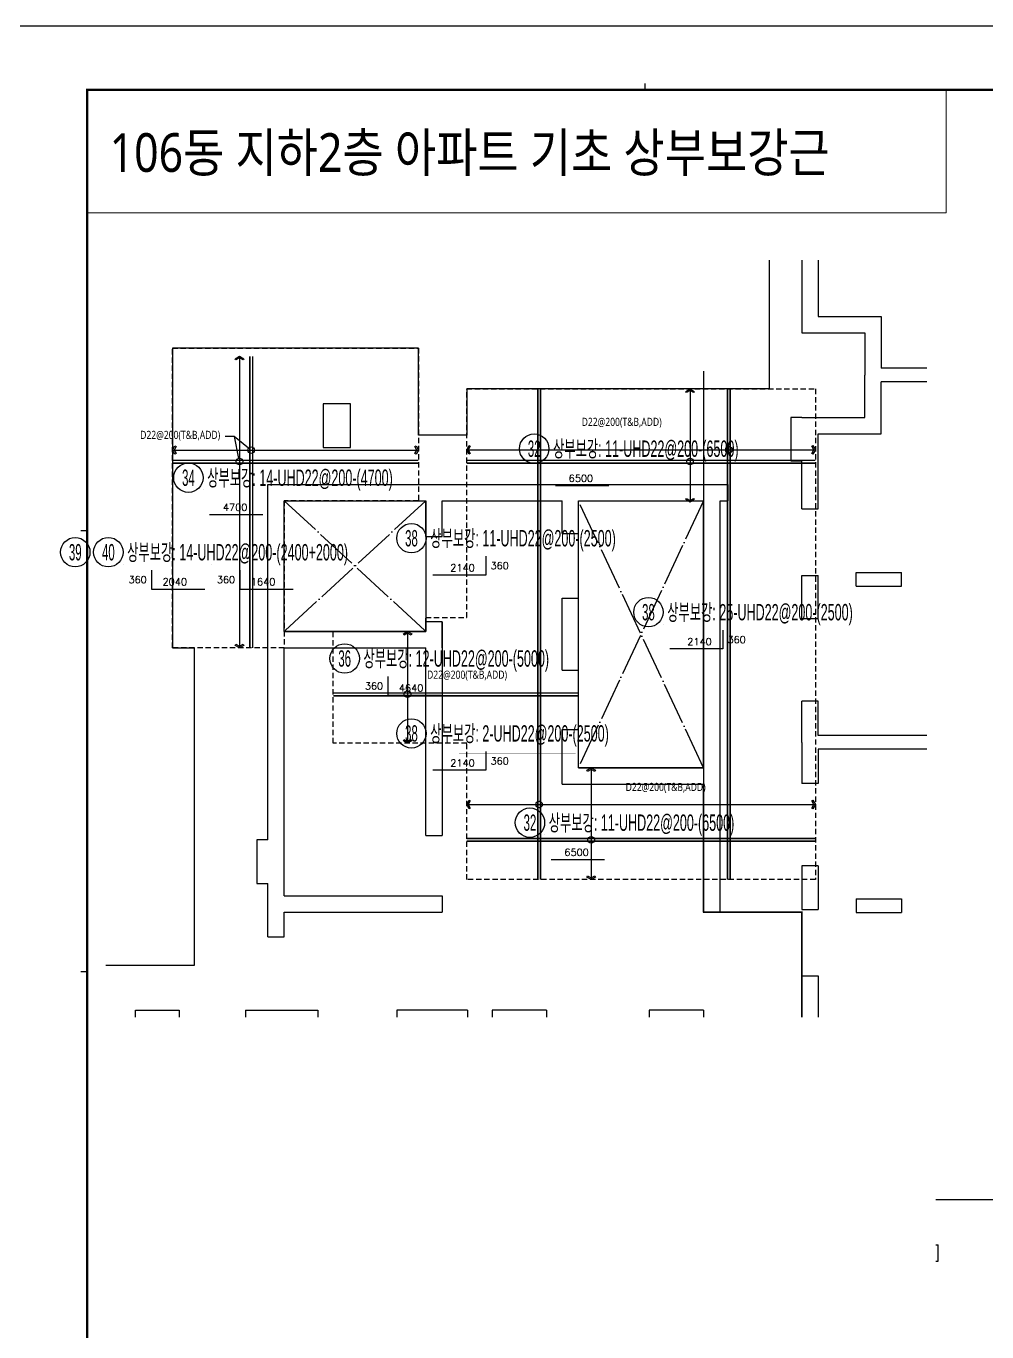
# Model space of a CAD drawing. Header units: millimetres. Extents: x 262481 to 2519995, y -394348 to 364571.
# Drawn here: x 517333 to 534969, y -172850 to -148891 of the extents above; entities that cross this region are included whole.
import ezdxf
from ezdxf.enums import TextEntityAlignment as Align
from ezdxf.xclip import XClip

# ---------------------------------------------------------------- set-up
doc = ezdxf.new("R2010")
doc.units = ezdxf.units.MM
doc.header["$LTSCALE"] = 65
doc.header["$XCLIPFRAME"] = 0
for name, pattern in [('HID', [2.5, 2, -0.5]), ('HID2', [7.5, 6, -1.5]), ('XS-기초$0$DDOT', [14, 12, -1, 0, -1]), ('XS-기초$0$HID', [2.3, 1.5, -0.8])]:
    doc.linetypes.add(name, pattern=pattern)
for name, color, linetype in [('BAR-B', 2, 'HID2'), ('DIM', 7, 'Continuous'), ('LEADER', 7, 'Continuous'), ('RP_TAG', 7, 'Continuous'), ('T', 1, 'Continuous'), ('XREBAR', 1, 'Continuous'), ('XS-기초$0$OPEN', 9, 'XS-기초$0$DDOT'), ('XS-기초$0$보강구간', 6, 'XS-기초$0$HID'), ('버림', 8, 'Continuous'), ('철근변경선', 1, 'HID')]:
    doc.layers.add(name, color=color, linetype=linetype)
doc.layers.add('XTITLE', color=22, linetype='Continuous', lineweight=0)
doc.styles.add('RPWK1', font='arial.ttf', dxfattribs={"bigfont": 'whgtxt.shx'})
doc.styles.add('RPWK2', font='romans.shx', dxfattribs={"bigfont": 'whgtxt.shx'})
doc.styles.add('돋움', font='malgun.ttf')
doc.styles.add('맑은고딕', font='malgun.ttf')

# ---------------------------------------------------------------- blocks, each defined once
blk = doc.blocks.new('xdfndgns')
at = {"color": 3, "linetype": 'ByBlock'}
blk.add_lwpolyline([(37475, 13090), (38160, 13090), (38160, 16090), (36725, 16090), (36725, 19830), (38160, 19830), (38160, 22830), (36725, 22830), (36725, 26780), (38160, 26780), (38160, 29780), (25595, 29780), (25595, 26780), (27385, 26780), (27385, 21075), (21835, 21075), (21835, 20225), (20950, 20225), (20950, 21825), (16435, 21825), (16435, 16325), (16835, 16325), (16835, 10500), (9200, 10500), (9200, 14825), (7100, 14825), (7100, 15575), (750, 15575), (750, 12575), (0, 12575), (0, 0), (3000, 0), (3000, 1785), (6250, 1785), (6250, 0), (9250, 0), (9250, 1785), (12290, 1785), (12290, 0), (15290, 0), (15290, 1785), (18330, 1785), (18330, 0), (21330, 0), (21330, 1785), (24535, 1785), (24535, 0), (27435, 0), (27435, -600), (38160, -600), (38160, 2400), (37075, 2400), (37075, 6350), (38160, 6350), (38160, 9350), (37475, 9350)], close=True, dxfattribs=at)
at = {"layer": 'DIM', "color": 5}
for p, q in [((27950, 28630), (27150, 28630)), ((27150, 28630), (27150, 28430)), ((27950, 28430), (27950, 28630)), ((36050, 28630), (35250, 28630)), ((35250, 28630), (35250, 28430)), ((36050, 28430), (36050, 28630)), ((26495, 28430), (27150, 28430)), ((26495, 28130), (26495, 28430)), ((27950, 28430), (35250, 28430)), ((36050, 28430), (37410, 28430)), ((37410, 28430), (37410, 28130)), ((27985, 28130), (26495, 28130)), ((27985, 28130), (27985, 27315)), ((28285, 28130), (28285, 27315)), ((28285, 28130), (32480, 28130)), ((32480, 28130), (32480, 24950)), ((32730, 28130), (32730, 24950)), ((32730, 28130), (35825, 28130)), ((35825, 28130), (35825, 26830)), ((36125, 28130), (36125, 26830)), ((36125, 28130), (37410, 28130)), ((28285, 27315), (27985, 27315)), ((36125, 26830), (35825, 26830)), ((28285, 25805), (27985, 25805)), ((27985, 25805), (27985, 25005)), ((28285, 25805), (28285, 25005)), ((28985, 25200), (29815, 25200)), ((28985, 25200), (28985, 24950)), ((29815, 25200), (29815, 24950)), ((35125, 25200), (33590, 25200)), ((33590, 25200), (33590, 24950)), ((35125, 25200), (35125, 24950)), ((35825, 25320), (35825, 24920)), ((36125, 25320), (35825, 25320)), ((36125, 25320), (36125, 24920)), ((27985, 25005), (28285, 25005)), ((28985, 24950), (29815, 24950)), ((32730, 24950), (32480, 24950)), ((35125, 24950), (33590, 24950)), ((36125, 24920), (35825, 24920)), ((27985, 23785), (28285, 23785)), ((27985, 23785), (27985, 22105)), ((28285, 23785), (28285, 22405)), ((35825, 22810), (35825, 21455)), ((36125, 22810), (35825, 22810)), ((36125, 22810), (36125, 21455)), ((28285, 22405), (29445, 22405)), ((29445, 22405), (29445, 21455)), ((27985, 22105), (29145, 22105)), ((29145, 22105), (29145, 21330)), ((29145, 20555), (29145, 21330)), ((35825, 21455), (29445, 21455)), ((36125, 21455), (37410, 21455)), ((37410, 21455), (37410, 21205)), ((35825, 21205), (29445, 21205)), ((29445, 20255), (29445, 21205)), ((35825, 19850), (35825, 21205)), ((36125, 20650), (36125, 21205)), ((36125, 21205), (37410, 21205)), ((19700, 20800), (19200, 20800)), ((19200, 20800), (19200, 20000)), ((19700, 20000), (19700, 20800)), ((36625, 20650), (36125, 20650)), ((36625, 20150), (36625, 20650)), ((27985, 20555), (27785, 20555)), ((27785, 20555), (27785, 19755)), ((27985, 20555), (29145, 20555)), ((28285, 18875), (28285, 20255)), ((28285, 20255), (29445, 20255)), ((36125, 19850), (36125, 20150)), ((36125, 20150), (36625, 20150)), ((19200, 20000), (19700, 20000)), ((27785, 19755), (27985, 19755)), ((27985, 18875), (27985, 19755)), ((36125, 19850), (35825, 19850)), ((18185, 19325), (26635, 19325)), ((18185, 12800), (18185, 19325)), ((26635, 19025), (26635, 19325)), ((18485, 16625), (18485, 19025)), ((18485, 19025), (21085, 19025)), ((21085, 18370), (21085, 19025)), ((21385, 19025), (23585, 19025)), ((21385, 18370), (21385, 19025)), ((23585, 18425), (23585, 19025)), ((23885, 19025), (26185, 19025)), ((23885, 18425), (23885, 19025)), ((26185, 14125), (26185, 19025)), ((26485, 11475), (26485, 19025)), ((26485, 19025), (26635, 19025)), ((27985, 18875), (28285, 18875)), ((21085, 18370), (21385, 18370)), ((23585, 18425), (23885, 18425)), ((35825, 17340), (35825, 17740)), ((36125, 17740), (35825, 17740)), ((36125, 17340), (36125, 17740)), ((27985, 17655), (28285, 17655)), ((27985, 16855), (27985, 17655)), ((28285, 16855), (28285, 17655)), ((28985, 17710), (29815, 17710)), ((28985, 17460), (28985, 17710)), ((29815, 17460), (29815, 17710)), ((32480, 14715), (32480, 17710)), ((32730, 17710), (32480, 17710)), ((32730, 14715), (32730, 17710)), ((35125, 17710), (33590, 17710)), ((33590, 17460), (33590, 17710)), ((35125, 17460), (35125, 17710)), ((28985, 17460), (29815, 17460)), ((35125, 17460), (33590, 17460)), ((36125, 17340), (35825, 17340)), ((23585, 15915), (23585, 17235)), ((23585, 17235), (23885, 17235)), ((23885, 15915), (23885, 17235)), ((21085, 16625), (21085, 16800)), ((21385, 16800), (21085, 16800)), ((21385, 16800), (21385, 12885)), ((21385, 16325), (21385, 16800)), ((28285, 16855), (27985, 16855)), ((18485, 16625), (21085, 16625)), ((18485, 11775), (18485, 16325)), ((18485, 16325), (21085, 16325)), ((21085, 12885), (21085, 16325)), ((23585, 15915), (23885, 15915)), ((36125, 15830), (35825, 15830)), ((35825, 14715), (35825, 15830)), ((36125, 14715), (36125, 15830)), ((2034, 15575), (1283, 14741)), ((2371, 15575), (2005, 15168)), ((28285, 15345), (27985, 15345)), ((27985, 14590), (27985, 15345)), ((28285, 14715), (28285, 15345)), ((2190, 15001), (2005, 15168)), ((1655, 14407), (2190, 15001)), ((1283, 14741), (1655, 14407)), ((23585, 13825), (23585, 14825)), ((23585, 14825), (23885, 14825)), ((23885, 14125), (23885, 14825)), ((32480, 14715), (28285, 14715)), ((35825, 14715), (32730, 14715)), ((36125, 14715), (37410, 14715)), ((37410, 14715), (37410, 14465)), ((27985, 14590), (27985, 13835)), ((32480, 14465), (28285, 14465)), ((28285, 14465), (28285, 13835)), ((32480, 14465), (32480, 11470)), ((35825, 14465), (32730, 14465)), ((32730, 14465), (32730, 11470)), ((35825, 14465), (35825, 13350)), ((36125, 14465), (36125, 13350)), ((36125, 14465), (37410, 14465)), ((1350, 14225), (1350, 750)), ((8600, 14225), (1350, 14225)), ((8600, 14225), (8600, 11025)), ((6200, 13925), (1650, 13925)), ((1650, 13925), (1650, 11325)), ((6200, 13925), (6200, 12435)), ((8300, 13925), (6500, 13925)), ((6500, 13925), (6500, 12435)), ((8300, 13925), (8300, 11025)), ((23885, 14125), (26185, 14125)), ((23585, 13825), (26185, 13825)), ((26185, 11475), (26185, 13825)), ((28285, 13835), (27985, 13835)), ((36125, 13350), (35825, 13350)), ((18185, 12800), (17985, 12800)), ((17985, 12800), (17985, 12000)), ((21085, 12885), (21385, 12885)), ((35825, 12650), (35825, 12150)), ((36625, 12650), (35825, 12650)), ((36625, 12150), (36625, 12650)), ((6200, 12435), (6500, 12435)), ((28285, 12325), (27985, 12325)), ((27985, 12325), (27985, 11525)), ((28285, 12325), (28285, 11525)), ((17985, 12000), (18185, 12000)), ((18185, 11025), (18185, 12000)), ((35825, 12150), (36625, 12150)), ((18485, 11775), (21385, 11775)), ((21385, 11775), (21385, 11475)), ((35825, 11840), (35825, 11440)), ((36125, 11840), (35825, 11840)), ((36125, 11840), (36125, 11440)), ((27985, 11525), (28285, 11525)), ((28985, 11720), (29815, 11720)), ((28985, 11720), (28985, 11470)), ((29815, 11720), (29815, 11470)), ((35125, 11720), (33590, 11720)), ((33590, 11720), (33590, 11470)), ((35125, 11720), (35125, 11470)), ((7190, 11325), (1650, 11325)), ((7190, 11325), (7190, 11025)), ((18485, 11025), (18485, 11475)), ((18485, 11475), (21385, 11475)), ((26185, 11475), (26485, 11475)), ((28985, 11470), (29815, 11470)), ((32730, 11470), (32480, 11470)), ((35125, 11470), (33590, 11470)), ((36125, 11440), (35825, 11440)), ((7190, 11025), (1650, 11025)), ((1650, 11025), (1650, 9675)), ((6200, 11025), (6500, 11025)), ((8300, 11025), (8600, 11025)), ((18185, 11025), (18485, 11025)), ((27985, 10305), (28285, 10305)), ((27985, 10305), (27985, 8625)), ((28285, 10305), (28285, 8925)), ((1650, 9675), (2465, 9675)), ((2465, 9375), (2465, 9675)), ((3675, 9375), (3675, 9675)), ((3675, 9675), (4475, 9675)), ((4475, 9675), (4475, 9375)), ((5695, 9675), (5695, 9375)), ((5695, 9675), (7025, 9675)), ((7025, 9675), (7025, 8255)), ((9805, 9675), (8475, 9675)), ((8475, 9675), (8475, 8255)), ((9805, 9675), (9805, 9375)), ((11025, 9675), (11025, 9375)), ((11825, 9675), (11025, 9675)), ((11825, 9375), (11825, 9675)), ((13035, 9375), (13035, 9675)), ((13790, 9675), (13035, 9675)), ((13790, 9675), (14545, 9675)), ((14545, 9375), (14545, 9675)), ((15755, 9375), (15755, 9675)), ((15755, 9675), (16555, 9675)), ((16555, 9675), (16555, 9375)), ((17775, 9675), (17775, 9375)), ((17775, 9675), (19105, 9675)), ((19105, 9675), (19105, 8255)), ((21850, 9675), (20555, 9675)), ((20555, 9675), (20555, 8255)), ((21850, 9675), (21850, 9375)), ((23300, 9675), (22300, 9675)), ((22300, 9675), (22300, 8675)), ((23300, 9675), (23300, 8675)), ((26185, 9675), (25185, 9675)), ((25185, 9675), (25185, 8675)), ((26185, 9675), (26185, 750)), ((1650, 9375), (2465, 9375)), ((1650, 9375), (1650, 5455)), ((3675, 9375), (4475, 9375)), ((5695, 9375), (6725, 9375)), ((6725, 9375), (6725, 7955)), ((9805, 9375), (8775, 9375)), ((8775, 9375), (8775, 7955)), ((11825, 9375), (11025, 9375)), ((13665, 9375), (13035, 9375)), ((13665, 5455), (13665, 9375)), ((13915, 5455), (13915, 9375)), ((13915, 9375), (14545, 9375)), ((15755, 9375), (16555, 9375)), ((17775, 9375), (18805, 9375)), ((18805, 9375), (18805, 7955)), ((21850, 9375), (20855, 9375)), ((20855, 9375), (20855, 7955)), ((35825, 9330), (35825, 7975)), ((36125, 9330), (35825, 9330)), ((36125, 9330), (36125, 7975)), ((28285, 8925), (29445, 8925)), ((29445, 8925), (29445, 7975)), ((4280, 8675), (4280, 8045)), ((4280, 8675), (4530, 8675)), ((4530, 8675), (4530, 8045)), ((10970, 8675), (10970, 8045)), ((11220, 8675), (10970, 8675)), ((11220, 8675), (11220, 8045)), ((16360, 8675), (16360, 8045)), ((16360, 8675), (16610, 8675)), ((16610, 8675), (16610, 8045)), ((23300, 8675), (22300, 8675)), ((25885, 8675), (25185, 8675)), ((25885, 8675), (25885, 5455)), ((27985, 8625), (29145, 8625)), ((29145, 8625), (29145, 7850)), ((7025, 8255), (7750, 8255)), ((8475, 8255), (7750, 8255)), ((19105, 8255), (19830, 8255)), ((20555, 8255), (19830, 8255)), ((4280, 8045), (4530, 8045)), ((6725, 7955), (7625, 7955)), ((7625, 5455), (7625, 7955)), ((7875, 5455), (7875, 7955)), ((8775, 7955), (7875, 7955)), ((11220, 8045), (10970, 8045)), ((16360, 8045), (16610, 8045)), ((18805, 7955), (19705, 7955)), ((19705, 5455), (19705, 7955)), ((20855, 7955), (19955, 7955)), ((19955, 5455), (19955, 7955)), ((35825, 7975), (29445, 7975)), ((36125, 7975), (37410, 7975)), ((37410, 7975), (37410, 7725)), ((29145, 7075), (29145, 7850)), ((29445, 6775), (29445, 7725)), ((35825, 7725), (29445, 7725)), ((35825, 6370), (35825, 7725)), ((36125, 6370), (36125, 7725)), ((36125, 7725), (37410, 7725)), ((27985, 5395), (27985, 7075)), ((27985, 7075), (29145, 7075)), ((28285, 5395), (28285, 6775)), ((28285, 6775), (29445, 6775)), ((36125, 6370), (35825, 6370)), ((1650, 5455), (2350, 5455)), ((2350, 5455), (2350, 4455)), ((4330, 5455), (5330, 5455)), ((4330, 5455), (4330, 4455)), ((5330, 5455), (5330, 4455)), ((7250, 5455), (7625, 5455)), ((7250, 5455), (7250, 4455)), ((7875, 5455), (8250, 5455)), ((8250, 5455), (8250, 4455)), ((11170, 5455), (10170, 5455)), ((10170, 5455), (10170, 4455)), ((11170, 5455), (11170, 4455)), ((13665, 5455), (13290, 5455)), ((13290, 5455), (13290, 4455)), ((14290, 5455), (13915, 5455)), ((14290, 5455), (14290, 4455)), ((16410, 5455), (17410, 5455)), ((16410, 5455), (16410, 4455)), ((17410, 5455), (17410, 4455)), ((19330, 5455), (19705, 5455)), ((19330, 5455), (19330, 4455)), ((19955, 5455), (20330, 5455)), ((20330, 5455), (20330, 4455)), ((22300, 5455), (23300, 5455)), ((22300, 5455), (22300, 4455)), ((23300, 5455), (23300, 4455)), ((25185, 5455), (25885, 5455)), ((25185, 5455), (25185, 4455)), ((27985, 5395), (28285, 5395)), ((36625, 4650), (35825, 4650)), ((35825, 4650), (35825, 4150)), ((36625, 4150), (36625, 4650)), ((1650, 4455), (1650, 3035)), ((1650, 4455), (2350, 4455)), ((4330, 4455), (5330, 4455)), ((7250, 4455), (8250, 4455)), ((11170, 4455), (10170, 4455)), ((14290, 4455), (13290, 4455)), ((16410, 4455), (17410, 4455)), ((19330, 4455), (20330, 4455)), ((23300, 4455), (22300, 4455)), ((25885, 4455), (25185, 4455)), ((25885, 4455), (25885, 3035)), ((27985, 4175), (28285, 4175)), ((27985, 3375), (27985, 4175)), ((28285, 3375), (28285, 4175)), ((28985, 4230), (29815, 4230)), ((28985, 3980), (28985, 4230)), ((29815, 3980), (29815, 4230)), ((32480, 1050), (32480, 4230)), ((32730, 4230), (32480, 4230)), ((32730, 1050), (32730, 4230)), ((35125, 4230), (33590, 4230)), ((33590, 3980), (33590, 4230)), ((35125, 3980), (35125, 4230)), ((35825, 3860), (35825, 4150)), ((36125, 3860), (36125, 4150)), ((36125, 4150), (36625, 4150)), ((28985, 3980), (29815, 3980)), ((35125, 3980), (33590, 3980)), ((36125, 3860), (35825, 3860)), ((28285, 3375), (27985, 3375)), ((1650, 3035), (2350, 3035)), ((2350, 3035), (2350, 2035)), ((4330, 3035), (5330, 3035)), ((4330, 3035), (4330, 2035)), ((5330, 3035), (5330, 2035)), ((7250, 3035), (8250, 3035)), ((7250, 3035), (7250, 2035)), ((8250, 3035), (8250, 2035)), ((11170, 3035), (10170, 3035)), ((10170, 3035), (10170, 2035)), ((11170, 3035), (11170, 2035)), ((14290, 3035), (13290, 3035)), ((13290, 3035), (13290, 2035)), ((14290, 3035), (14290, 2035)), ((16410, 3035), (17410, 3035)), ((16410, 3035), (16410, 2035)), ((17410, 3035), (17410, 2035)), ((19330, 3035), (20330, 3035)), ((19330, 3035), (19330, 2035)), ((20330, 3035), (20330, 2035)), ((23300, 3035), (22300, 3035)), ((22300, 3035), (22300, 2035)), ((23300, 3035), (23300, 2035)), ((25185, 3035), (25185, 2035)), ((25885, 3035), (25185, 3035)), ((36125, 2350), (35825, 2350)), ((35825, 1050), (35825, 2350)), ((36125, 1050), (36125, 2350)), ((1650, 2035), (1650, 750)), ((1650, 2035), (2350, 2035)), ((4330, 2035), (5330, 2035)), ((7250, 2035), (7625, 2035)), ((7625, 2035), (7625, 750)), ((7875, 2035), (7875, 750)), ((7875, 2035), (8250, 2035)), ((11170, 2035), (10170, 2035)), ((13665, 2035), (13290, 2035)), ((13665, 2035), (13665, 750)), ((13915, 2035), (13915, 750)), ((14290, 2035), (13915, 2035)), ((16410, 2035), (17410, 2035)), ((19330, 2035), (19705, 2035)), ((19705, 2035), (19705, 750)), ((19955, 2035), (19955, 750)), ((19955, 2035), (20330, 2035)), ((23300, 2035), (22300, 2035)), ((25885, 2035), (25185, 2035)), ((25885, 750), (25885, 2035)), ((28285, 1865), (27985, 1865)), ((27985, 750), (27985, 1865)), ((28285, 1050), (28285, 1865)), ((27800, 1050), (27300, 1050)), ((27300, 1050), (27300, 250)), ((27800, 250), (27800, 1050)), ((28285, 1050), (32480, 1050)), ((32730, 1050), (35825, 1050)), ((36125, 1050), (37410, 1050)), ((37410, 750), (37410, 1050)), ((1350, 750), (1650, 750)), ((7625, 750), (7875, 750)), ((13915, 750), (13665, 750)), ((19705, 750), (19955, 750)), ((26185, 750), (25885, 750)), ((27985, 750), (35100, 750)), ((35100, 750), (35100, 550)), ((35900, 750), (37410, 750)), ((35900, 550), (35900, 750)), ((35100, 550), (35900, 550)), ((27300, 250), (27800, 250))]:
    blk.add_line(p, q, dxfattribs=at)
at = {"layer": 'XS-기초$0$OPEN', "color": 1}
for p, q in [((21085, 19025), (18485, 16625)), ((18485, 19025), (21085, 16625)), ((26185, 19025), (23885, 14125)), ((26185, 14125), (23885, 19025))]:
    blk.add_line(p, q, dxfattribs=at)
at = {"layer": 'XS-기초$0$OPEN', "color": 1, "linetype": 'ByBlock'}
for points in [[(18485, 19025), (21085, 19025), (21085, 16625), (18485, 16625)], [(23885, 19025), (26185, 19025), (26185, 14125), (23885, 14125)]]:
    blk.add_lwpolyline(points, close=True, dxfattribs=at)
at = {"layer": '철근변경선', "linetype": 'ByBlock', "ltscale": 2, "const_width": 30}
blk.add_lwpolyline([(27985, -1437), (27985, 11475), (26185, 11475), (26185, 21404)], dxfattribs=at)
blk = doc.blocks.new('dhs_sheet2e')
at = {"color": 7}
for p, q in [((20500.6, 57331.7), (20500.6, 57531.5)), ((2996.4, 43498.2), (2796.7, 43498.2)), ((2996.4, 29664.7), (2796.7, 29664.7))]:
    blk.add_line(p, q, dxfattribs=at)
blk.add_lwpolyline([(84000, 0), (84000, 59329.4), (0, 59329.4), (0, 0)], close=True, dxfattribs=at)
at = {"color": 30, "const_width": 64.9}
blk.add_lwpolyline([(81003.6, 57331.7), (2996.4, 57331.7), (2996.4, 1997.6), (81003.6, 1997.6)], close=True, dxfattribs=at)
blk = doc.blocks.new('*U2485', base_point=(523451.0347, -160494.5274))
at = {"layer": 'RP_TAG', "color": 0, "linetype": 'Continuous', "ltscale": 100}
blk.add_circle((523181.0347, -160494.5274), 270, dxfattribs=at)
at = {"layer": 'RP_TAG', "color": 0, "linetype": 'Continuous', "ltscale": 100, "style": 'RPWK1', "width": 0.5}
blk.add_text('36', height=300, dxfattribs=at).set_placement((523181.0347, -160494.5274), align=Align.MIDDLE_CENTER)
at = {"layer": 'RP_TAG', "color": 0, "linetype": 'Continuous', "ltscale": 100, "style": 'RPWK1', "width": 0.55}
blk.add_text('상부보강: 12-UHD22@200-(5000)', height=300, dxfattribs=at).set_placement((523526.0347, -160494.5274), align=Align.MIDDLE_LEFT)
blk = doc.blocks.new('*U2486', base_point=(519112.9615, -158544.5274))
at = {"layer": 'RP_TAG', "color": 0, "linetype": 'Continuous', "ltscale": 100}
for centre in [(518235.4615, -158544.5274), (518842.9615, -158544.5274)]:
    blk.add_circle(centre, 270, dxfattribs=at)
at = {"layer": 'RP_TAG', "color": 0, "linetype": 'Continuous', "ltscale": 100, "style": 'RPWK1', "width": 0.55}
blk.add_text('상부보강: 14-UHD22@200-(2400+2000)', height=300, dxfattribs=at).set_placement((519187.9615, -158544.5274), align=Align.MIDDLE_LEFT)
at = {"layer": 'RP_TAG', "color": 0, "linetype": 'Continuous', "ltscale": 100, "style": 'RPWK1', "width": 0.5}
for s, p in [('39', (518235.4615, -158544.5274)), ('40', (518842.9615, -158544.5274))]:
    blk.add_text(s, height=300, dxfattribs=at).set_placement(p, align=Align.MIDDLE_CENTER)
blk = doc.blocks.new('*U2487', base_point=(529026.2651, -159644.5274))
at = {"layer": 'RP_TAG', "color": 0, "linetype": 'Continuous', "ltscale": 100}
blk.add_circle((528756.2651, -159644.5274), 270, dxfattribs=at)
at = {"layer": 'RP_TAG', "color": 0, "linetype": 'Continuous', "ltscale": 100, "style": 'RPWK1', "width": 0.5}
blk.add_text('38', height=300, dxfattribs=at).set_placement((528756.2651, -159644.5274), align=Align.MIDDLE_CENTER)
at = {"layer": 'RP_TAG', "color": 0, "linetype": 'Continuous', "ltscale": 100, "style": 'RPWK1', "width": 0.55}
blk.add_text('상부보강: 25-UHD22@200-(2500)', height=300, dxfattribs=at).set_placement((529101.2651, -159644.5274), align=Align.MIDDLE_LEFT)
blk = doc.blocks.new('*U2488', base_point=(524676.2651, -158287.5624))
at = {"layer": 'RP_TAG', "color": 0, "linetype": 'Continuous', "ltscale": 100}
blk.add_circle((524406.2651, -158287.5624), 270, dxfattribs=at)
at = {"layer": 'RP_TAG', "color": 0, "linetype": 'Continuous', "ltscale": 100, "style": 'RPWK1', "width": 0.55}
blk.add_text('상부보강: 11-UHD22@200-(2500)', height=300, dxfattribs=at).set_placement((524751.2651, -158287.5624), align=Align.MIDDLE_LEFT)
at = {"layer": 'RP_TAG', "color": 0, "linetype": 'Continuous', "ltscale": 100, "style": 'RPWK1', "width": 0.5}
blk.add_text('38', height=300, dxfattribs=at).set_placement((524406.2651, -158287.5624), align=Align.MIDDLE_CENTER)
blk = doc.blocks.new('*U2489', base_point=(524676.2651, -161869.1989))
at = {"layer": 'RP_TAG', "color": 0, "linetype": 'Continuous', "ltscale": 100}
blk.add_circle((524406.2651, -161869.1989), 270, dxfattribs=at)
at = {"layer": 'RP_TAG', "color": 0, "linetype": 'Continuous', "ltscale": 100, "style": 'RPWK1', "width": 0.5}
blk.add_text('38', height=300, dxfattribs=at).set_placement((524406.2651, -161869.1989), align=Align.MIDDLE_CENTER)
at = {"layer": 'RP_TAG', "color": 0, "linetype": 'Continuous', "ltscale": 100, "style": 'RPWK1', "width": 0.55}
blk.add_text('상부보강: 2-UHD22@200-(2500)', height=300, dxfattribs=at).set_placement((524751.2651, -161869.1989), align=Align.MIDDLE_LEFT)
blk = doc.blocks.new('*U2493', base_point=(526851.2651, -163506.3268))
at = {"layer": 'RP_TAG', "color": 0, "linetype": 'Continuous', "ltscale": 100}
blk.add_circle((526581.2651, -163506.3268), 270, dxfattribs=at)
at = {"layer": 'RP_TAG', "color": 0, "linetype": 'Continuous', "ltscale": 100, "style": 'RPWK1', "width": 0.5}
blk.add_text('32', height=300, dxfattribs=at).set_placement((526581.2651, -163506.3268), align=Align.MIDDLE_CENTER)
at = {"layer": 'RP_TAG', "color": 0, "linetype": 'Continuous', "ltscale": 100, "style": 'RPWK1', "width": 0.55}
blk.add_text('상부보강: 11-UHD22@200-(6500)', height=300, dxfattribs=at).set_placement((526926.2651, -163506.3268), align=Align.MIDDLE_LEFT)
blk = doc.blocks.new('*U2494', base_point=(526929.8365, -156644.5274))
at = {"layer": 'RP_TAG', "color": 0, "linetype": 'Continuous', "ltscale": 100}
blk.add_circle((526659.8365, -156644.5274), 270, dxfattribs=at)
at = {"layer": 'RP_TAG', "color": 0, "linetype": 'Continuous', "ltscale": 100, "style": 'RPWK1', "width": 0.5}
blk.add_text('32', height=300, dxfattribs=at).set_placement((526659.8365, -156644.5274), align=Align.MIDDLE_CENTER)
at = {"layer": 'RP_TAG', "color": 0, "linetype": 'Continuous', "ltscale": 100, "style": 'RPWK1', "width": 0.55}
blk.add_text('상부보강: 11-UHD22@200-(6500)', height=300, dxfattribs=at).set_placement((527004.8365, -156644.5274), align=Align.MIDDLE_LEFT)
blk = doc.blocks.new('*U2495', base_point=(520582.4278, -157177.2511))
at = {"layer": 'RP_TAG', "color": 0, "linetype": 'Continuous', "ltscale": 100}
blk.add_circle((520312.4278, -157177.2511), 270, dxfattribs=at)
at = {"layer": 'RP_TAG', "color": 0, "linetype": 'Continuous', "ltscale": 100, "style": 'RPWK1', "width": 0.5}
blk.add_text('34', height=300, dxfattribs=at).set_placement((520312.4278, -157177.2511), align=Align.MIDDLE_CENTER)
at = {"layer": 'RP_TAG', "color": 0, "linetype": 'Continuous', "ltscale": 100, "style": 'RPWK1', "width": 0.55}
blk.add_text('상부보강: 14-UHD22@200-(4700)', height=300, dxfattribs=at).set_placement((520657.4278, -157177.2511), align=Align.MIDDLE_LEFT)

msp = doc.modelspace()

# ---------------------------------------------------------------- linework, layer by layer
for points in [[(521152.8, -156419.8), (520984.7, -156419.8)], [(521418.3, -156633.1), (521152.8, -156419.8), (521232.5, -156823.5)]]:
    msp.add_lwpolyline(points)
at = {"color": 9}
msp.add_lwpolyline([(527470.3, -157599.5), (529770.3, -157599.5), (529770.3, -162499.5), (527470.3, -162499.5)], close=True, dxfattribs=at)
at = {"layer": 'BAR-B', "linetype": 'ByBlock', "const_width": 30}
for points in [[(521442.4, -154949.5), (521442.4, -160299.5)], [(526725.3, -155549.5), (526725.3, -164549.5)], [(530207.3, -155549.5), (530207.3, -164549.5)], [(524535.3, -156908), (520037.3, -156908)], [(531820.3, -156908), (525420.3, -156908)], [(527470.3, -161176.9), (522969.8, -161176.9)], [(531820.3, -163848.6), (525420.3, -163848.6)]]:
    msp.add_lwpolyline(points, dxfattribs=at)
at = {"layer": 'BAR-B', "const_width": 30}
for points in [[(521491.8, -154949.5), (521491.8, -160299.5)], [(526774.7, -155549.5), (526774.7, -164549.5)], [(530256.7, -155549.5), (530256.7, -164549.5)], [(524535.3, -156858.6), (520037.3, -156858.6)], [(531820.3, -156858.6), (525420.3, -156858.6)], [(527470.3, -161127.5), (522969.8, -161127.5)], [(531820.3, -163799.2), (525420.3, -163799.2)]]:
    msp.add_lwpolyline(points, dxfattribs=at)
at = {"layer": 'LEADER'}
for points in [[(521249.2, -154949.5), (521327.2, -154994.1), (521314.8, -155015.8), (521249.2, -154978.3), (521183.6, -155015.8), (521171, -154994.2), (521249.2, -154949.5), (521249.2, -160299.5), (521171, -160254.9), (521183.6, -160233.3), (521249.2, -160270.7), (521314.8, -160233.3), (521327.2, -160255), (521249.2, -160299.5)], [(529520.9, -155549.5), (529598.9, -155594.1), (529586.5, -155615.8), (529520.9, -155578.3), (529455.4, -155615.8), (529442.8, -155594.2), (529520.9, -155549.5), (529520.9, -157624.5), (529442.8, -157579.9), (529455.4, -157558.3), (529520.9, -157595.7), (529586.5, -157558.3), (529598.9, -157580), (529520.9, -157624.5)], [(520020.3, -156670), (520064.9, -156592.1), (520086.6, -156604.5), (520049.1, -156670), (520086.6, -156735.6), (520065, -156748.2), (520020.3, -156670), (524535.3, -156670), (524490.7, -156748.2), (524469, -156735.6), (524506.5, -156670), (524469, -156604.5), (524490.7, -156592.1), (524535.3, -156670)], [(525420.3, -156665.8), (525464.9, -156587.8), (525486.6, -156600.2), (525449.1, -156665.8), (525486.6, -156731.3), (525465, -156743.9), (525420.3, -156665.8), (531820.3, -156665.8), (531775.7, -156743.9), (531754, -156731.3), (531791.5, -156665.8), (531754, -156600.2), (531775.7, -156587.8), (531820.3, -156665.8)], [(524336.2, -159999.5), (524414.1, -160044.1), (524401.7, -160065.8), (524336.2, -160028.3), (524270.6, -160065.8), (524258, -160044.2), (524336.2, -159999.5), (524336.2, -162049.5), (524258, -162004.9), (524270.6, -161983.3), (524336.2, -162020.7), (524401.7, -161983.3), (524414.1, -162005), (524336.2, -162049.5)], [(527705.7, -162499.5), (527783.7, -162544.1), (527771.3, -162565.8), (527705.7, -162528.3), (527640.1, -162565.8), (527627.6, -162544.2), (527705.7, -162499.5), (527705.7, -164549.5), (527627.6, -164504.9), (527640.1, -164483.3), (527705.7, -164520.7), (527771.3, -164483.3), (527783.7, -164505), (527705.7, -164549.5)], [(525420.3, -163172.2), (525464.9, -163094.2), (525486.6, -163106.6), (525449.1, -163172.2), (525486.6, -163237.7), (525465, -163250.3), (525420.3, -163172.2), (531820.3, -163172.2), (531775.7, -163250.3), (531754, -163237.7), (531791.5, -163172.2), (531754, -163106.6), (531775.7, -163094.2), (531820.3, -163172.2)]]:
    msp.add_lwpolyline(points, dxfattribs=at)
for centre in [(521465.1, -156670.7), (530230, -156666.4), (521248.5, -156881.3), (529520.3, -156881.3), (524335.5, -161150.2), (526748, -163172.8), (527705.1, -163821.9)]:
    msp.add_circle(centre, 60, dxfattribs=at)
at = {"layer": 'RP_TAG', "color": 250, "linetype": 'Continuous', "ltscale": 100}
for p, q in [((526929.8, -156869.5), (526929.8, -156869.5)), ((520582.4, -157402.3), (520582.4, -157402.3)), ((524676.3, -158512.6), (524676.3, -158512.6)), ((519113, -158769.5), (519113, -158769.5)), ((520734.2, -158769.5), (520734.2, -158769.5)), ((529026.3, -159869.5), (529026.3, -159869.5)), ((523451, -160719.5), (523451, -160719.5)), ((524676.3, -162094.2), (524676.3, -162094.2)), ((526851.3, -163731.3), (526851.3, -163731.3))]:
    msp.add_line(p, q, dxfattribs=at)
at = {"layer": 'RP_TAG', "color": 1, "linetype": 'Continuous', "ltscale": 100}
for points in [[(527049.8, -157319.5), (528027.5, -157319.5)], [(520702.4, -157852.3), (521680.1, -157852.3)], [(525773.8, -158616.3), (525773.8, -158962.6), (524796.3, -158962.6)], [(519633.6, -158873.3), (519633.6, -159219.5), (520611.2, -159219.5)], [(521254.8, -158873.3), (521254.8, -159219.5), (522232.3, -159219.5)], [(530123.8, -159973.3), (530123.8, -160319.5), (529146.3, -160319.5)], [(523971.7, -160823.3), (523971.7, -161169.5), (524949.2, -161169.5)], [(525773.8, -162198), (525773.8, -162544.2), (524796.3, -162544.2)], [(526971.3, -164181.3), (527949, -164181.3)]]:
    msp.add_lwpolyline(points, dxfattribs=at)
at = {"layer": 'XREBAR', "color": 210, "linetype": 'Continuous', "const_width": 1}
for points in [[(525280.3, -158662.6), (525280.3, -158662.6), (527420.3, -158662.6), (527420.3, -159022.6)], [(529820.3, -160379.5), (529820.3, -160019.5), (531960.3, -160019.5), (531960.3, -160019.5)], [(522779.8, -160869.5), (522779.8, -160869.5), (527419.8, -160869.5), (527419.8, -161229.5)], [(525280.3, -162244.2), (525280.3, -162244.2), (527420.3, -162244.2), (527420.3, -162604.2)]]:
    msp.add_lwpolyline(points, dxfattribs=at).dxf.unprotected_set("ltscale", 0)
at = {"layer": 'XREBAR', "color": 210, "linetype": 'Continuous', "ltscale": 5.93522e-311, "const_width": 1}
msp.add_lwpolyline([(520020.3, -158919.5), (522020.3, -158919.5), (522020.3, -159279.5)], dxfattribs=at)
at = {"layer": 'XS-기초$0$보강구간'}
for points in [[(522070.3, -160299.5), (520020.3, -160299.5), (520020.3, -154799.5), (524535.3, -154799.5), (524535.3, -157599.5), (522070.3, -157599.5), (522070.3, -160299.5)], [(522969.8, -162049.5), (522969.8, -159999.5), (524670.3, -159999.5), (524670.3, -159742.6), (525420.3, -159742.6), (525420.3, -155549.5), (531820.3, -155549.5), (531820.3, -164549.5), (525420.3, -164549.5), (525420.3, -162049.5), (522969.8, -162049.5)]]:
    msp.add_lwpolyline(points, dxfattribs=at)
at = {"layer": 'XTITLE', "color": 3, "ltscale": 2}
msp.add_lwpolyline([(518453.9, -150059.9), (534223.9, -150059.9), (534223.9, -152320), (518453.9, -152320)], close=True, dxfattribs=at)

# ---------------------------------------------------------------- block references
at = {"color": 255, "xscale": 0.5849999991953608, "yscale": 0.5849999991953608, "zscale": 0.5849999991953608}
msp.add_blockref('dhs_sheet2e', (516700.9, -183599), dxfattribs=at)
at = {"layer": 'RP_TAG', "color": 210, "linetype": 'Continuous', "ltscale": 1.44556e-317}
for name, p in [('*U2494', (526929.8, -156644.5)), ('*U2495', (520582.4, -157177.3)), ('*U2488', (524676.3, -158287.6)), ('*U2486', (519113, -158544.5)), ('*U2487', (529026.3, -159644.5)), ('*U2485', (523451, -160494.5)), ('*U2489', (524676.3, -161869.2)), ('*U2493', (526851.3, -163506.3))]:
    msp.add_blockref(name, p, dxfattribs=at)
at = {"layer": '버림'}
ref = msp.add_blockref('xdfndgns', (519529.1, -180926.4), dxfattribs=at)
XClip(ref).set_block_clipping_path([(14505.442127774, -2672.6000185906), (40049.9321850194, 32035.0812654185)])
ref = msp.add_blockref('xdfndgns', (503585.3, -176624.5), dxfattribs=at)
XClip(ref).set_block_clipping_path([(15213.9993337002, 9546.2005632395), (30279.9843000304, 23437.957674204)])

# ---------------------------------------------------------------- texts
at = {"layer": 'RP_TAG', "color": 2, "linetype": 'Continuous', "ltscale": 100, "style": 'RPWK2'}
for s, p in [('6500', (527517.2, -157293.3)), ('4700', (521169.8, -157826)), ('2040', (520062.9, -159192.1)), ('1640', (521684.1, -159192.1)), ('4640', (524400.9, -161142.1)), ('6500', (527438.7, -164155.1))]:
    msp.add_text(s, height=130.67, dxfattribs=at).set_placement(p, align=Align.BOTTOM_CENTER)
for p in [(525344.6, -158935.2), (529694.6, -160292.1), (525344.6, -162516.8)]:
    msp.add_text('2140', height=130.67, rotation=359.99998, dxfattribs=at).set_placement(p, align=Align.BOTTOM_CENTER)
for p in [(525858.4, -158896.4), (530208.4, -160253.4), (525858.4, -162478)]:
    msp.add_text('360', height=130.67, rotation=359.99998, dxfattribs=at).set_placement(p, align=Align.BOTTOM_LEFT)
for p in [(519549, -159153.4), (521170.2, -159153.4), (523887, -161103.4)]:
    msp.add_text('360', height=130.67, dxfattribs=at).set_placement(p, align=Align.BOTTOM_RIGHT)
at = {"layer": 'T', "style": '맑은고딕', "width": 0.8}
for p in [(527531.6, -156152.8), (519427.9, -156392.1), (524693.6, -160791.6), (528338.7, -162851.5)]:
    msp.add_text('D22@200(T&B,ADD)', height=150, dxfattribs=at).set_placement(p, align=Align.MIDDLE_LEFT)
at = {"layer": 'XTITLE', "color": 2, "style": '돋움', "width": 0.85}
msp.add_text('106동 지하2층 아파트 기초 상부보강근', height=709.93, dxfattribs=at).set_placement((518866.4, -151210.7), align=Align.MIDDLE_LEFT)

doc.saveas('drawing.dxf')
